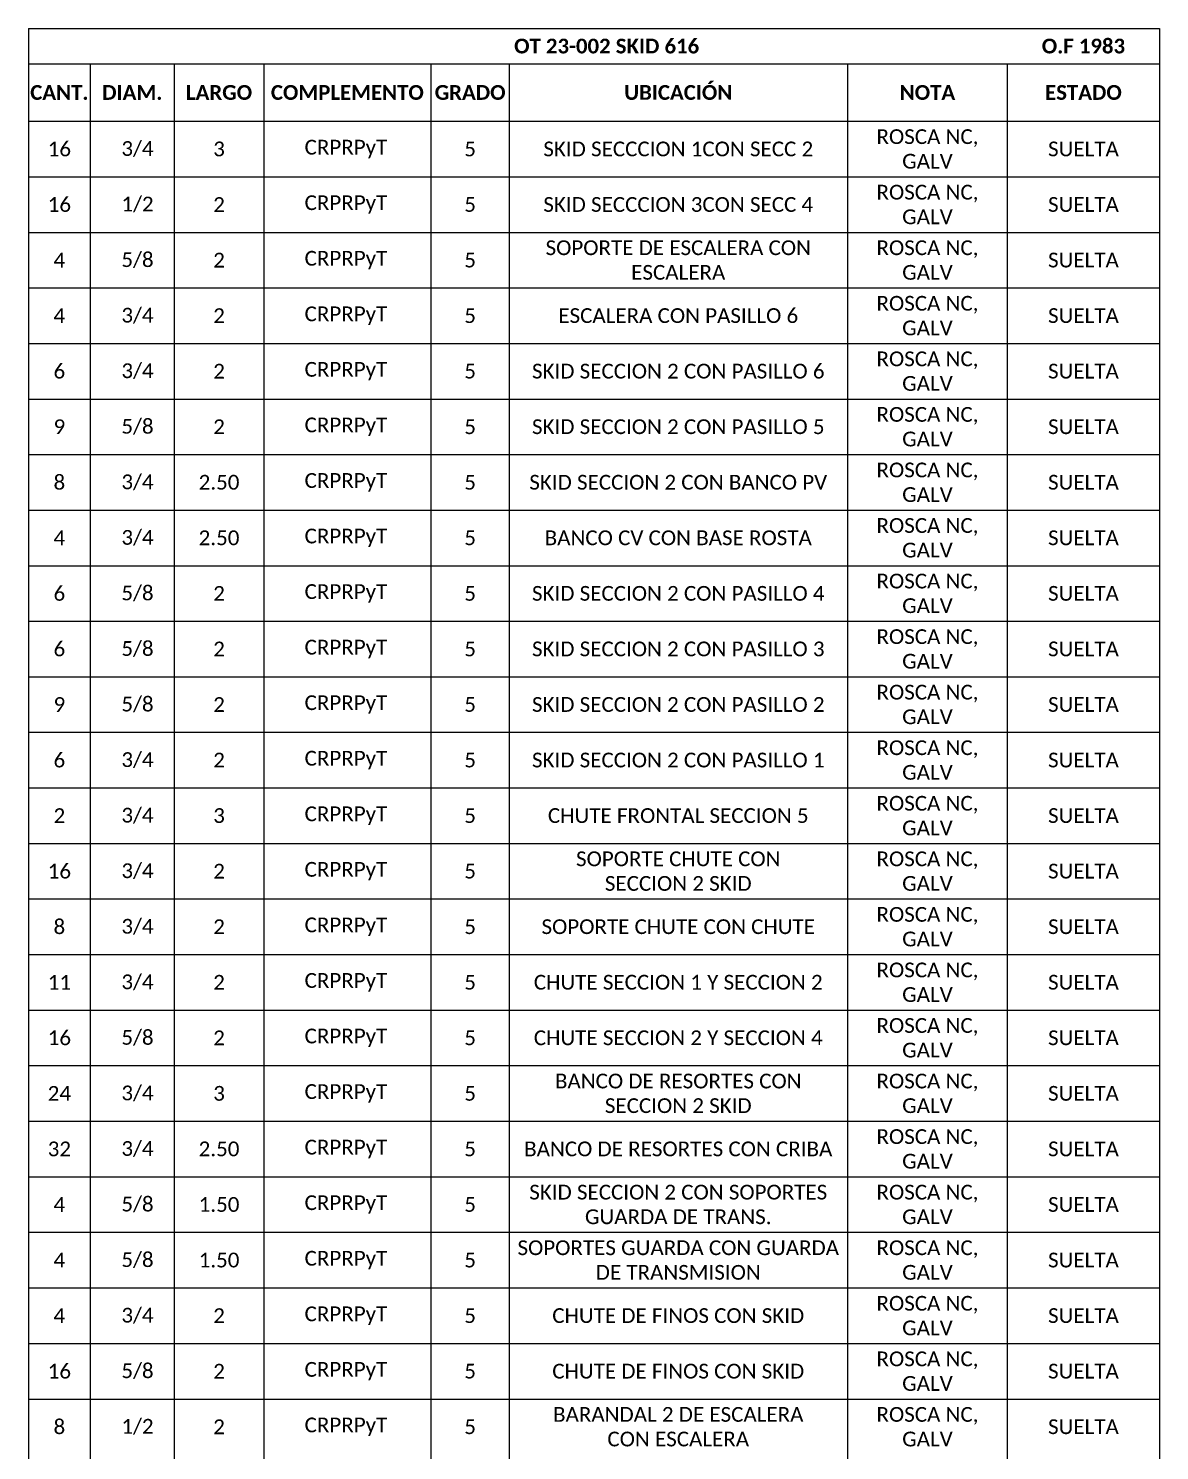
# Model space of a CAD drawing. Header units: millimetres. Extents: x 0 to 55611, y 0 to 32827.
# Drawn here: x 19759 to 26463, y 9381 to 17810 of the extents above; entities that cross this region are included whole.
import ezdxf

# ---------------------------------------------------------------- set-up
doc = ezdxf.new("R2010")
doc.units = ezdxf.units.MM
doc.header["$LTSCALE"] = 10
doc.styles.get("Standard").update_dxf_attribs({"font": 'romans.shx'})

msp = doc.modelspace()

# ---------------------------------------------------------------- linework, layer by layer
at = {"color": 152, "lineweight": 15, "true_color": 0x0070c0}
for p, q in [((19759, 17810), (26463.2, 17810)), ((19759, 17810), (19759, 5065.2)), ((26463.2, 17810), (26463.2, 5065.2)), ((19759, 17600.3), (26463.2, 17600.3)), ((20125.6, 17600.3), (20125.6, 5065.2)), ((20623.4, 17600.3), (20623.4, 5065.2)), ((21154, 17600.3), (21154, 5065.2)), ((22144.3, 17600.3), (22144.3, 5065.2)), ((22609.3, 17600.3), (22609.3, 5065.2)), ((24614.4, 17600.3), (24614.4, 5065.2)), ((25560.7, 17600.3), (25560.7, 5065.2)), ((19759, 17260), (26463.2, 17260)), ((19759, 16930.7), (26463.2, 16930.7)), ((19759, 16601.4), (26463.2, 16601.4)), ((19759, 16272.2), (26463.2, 16272.2)), ((19759, 15942.9), (26463.2, 15942.9)), ((19759, 15613.6), (26463.2, 15613.6)), ((19759, 15284.4), (26463.2, 15284.4)), ((19759, 14955.1), (26463.2, 14955.1)), ((19759, 14625.8), (26463.2, 14625.8)), ((19759, 14296.6), (26463.2, 14296.6)), ((19759, 13967.3), (26463.2, 13967.3)), ((19759, 13638), (26463.2, 13638)), ((19759, 13308.8), (26463.2, 13308.8)), ((19759, 12979.5), (26463.2, 12979.5)), ((19759, 12650.2), (26463.2, 12650.2)), ((19759, 12321), (26463.2, 12321)), ((19759, 11991.7), (26463.2, 11991.7)), ((19759, 11662.4), (26463.2, 11662.4)), ((19759, 11333.2), (26463.2, 11333.2)), ((19759, 11003.9), (26463.2, 11003.9)), ((19759, 10674.5), (26463.2, 10674.5)), ((19759, 10345.1), (26463.2, 10345.1)), ((19759, 10015.8), (26463.2, 10015.8)), ((19759, 9686.6), (26463.2, 9686.6))]:
    msp.add_line(p, q, dxfattribs=at)

# ---------------------------------------------------------------- texts
at = {"char_height": 87.507, "attachment_point": 5}
for s, insert, width in [('{\\fCalibri|b1|i0|c0;OT 23-002 SKID 616', (23186.1, 17705.1), 6563.757), ('{\\fCalibri|b1|i0|c0;O.F 1983', (26012, 17705.1), 809.508), ('{\\fCalibri|b1|i0|c0|p34;CANT.}', (19942.3, 17430.1), 360.401), ('{\\fCalibri|b1|i0|c0;DIAM.', (20374.5, 17430.1), 404.788), ('{\\fCalibri|b1|i0|c0;LARGO', (20888.7, 17430.1), 437.603), ('{\\fCalibri|b1|i0|c0|p34;COMPLEMENTO }', (21649.2, 17430.1), 1087.674), ('{\\fCalibri|b1|i0|c0|p34;GRADO}', (22376.8, 17430.1), 511.15), ('{\\fCalibri|b1|i0|c0;UBICACIÓN', (23610.5, 17430.1), 2865.92), ('{\\fCalibri|b1|i0|c0;NOTA', (25087.6, 17430.1), 853.261), ('{\\fCalibri|b1|i0|c0;ESTADO', (26012, 17430.1), 809.508), ('{\\fCalibri|b0|i0|c0;ROSCA NC, GALV', (25087.6, 17095.3), 853.261), ('{\\fCalibri|b0|i0|c0;16', (19942.3, 17095.3), 273.528), ('{\\fCalibri|b0|i0|c0;  3/4 ', (20374.5, 17095.3), 404.788), ('{\\fCalibri|b0|i0|c0;3      ', (20888.7, 17095.3), 437.603), ('{\\fCalibri|b0|i0|c0;CRPRPyT', (21640.9, 17095.3), 798.569), ('{\\fCalibri|b0|i0|c0;5', (22376.8, 17095.3), 371.973), ('{\\fCalibri|b0|i0|c0;SKID SECCCION 1CON SECC 2', (23610.5, 17095.3), 2865.92), ('{\\fCalibri|b0|i0|c0;SUELTA', (26012, 17095.3), 809.508), ('{\\fCalibri|b0|i0|c0;ROSCA NC, GALV', (25087.6, 16766.1), 853.261), ('{\\fCalibri|b0|i0|c0;16', (19942.3, 16766.1), 273.528), ('{\\fCalibri|b0|i0|c0;  1/2 ', (20374.5, 16766.1), 404.788), ('{\\fCalibri|b0|i0|c0;2      ', (20888.7, 16766.1), 437.603), ('{\\fCalibri|b0|i0|c0;CRPRPyT', (21640.9, 16766.1), 798.569), ('{\\fCalibri|b0|i0|c0;5', (22376.8, 16766.1), 371.973), ('{\\fCalibri|b0|i0|c0;SKID SECCCION 3CON SECC 4', (23610.5, 16766.1), 2865.92), ('{\\fCalibri|b0|i0|c0;SUELTA', (26012, 16766.1), 809.508), ('{\\fCalibri|b0|i0|c0|p34;SOPORTE DE ESCALERA CON ESCALERA}', (23610.5, 16436.8), 1722.476), ('{\\fCalibri|b0|i0|c0;ROSCA NC, GALV', (25087.6, 16436.8), 853.261), ('{\\fCalibri|b0|i0|c0;4', (19942.3, 16436.8), 273.528), ('{\\fCalibri|b0|i0|c0;  5/8 ', (20374.5, 16436.8), 404.788), ('{\\fCalibri|b0|i0|c0;2      ', (20888.7, 16436.8), 437.603), ('{\\fCalibri|b0|i0|c0;CRPRPyT', (21640.9, 16436.8), 798.569), ('{\\fCalibri|b0|i0|c0;5', (22376.8, 16436.8), 371.973), ('{\\fCalibri|b0|i0|c0;SUELTA', (26012, 16436.8), 809.508), ('{\\fCalibri|b0|i0|c0;ROSCA NC, GALV', (25087.6, 16107.5), 853.261), ('{\\fCalibri|b0|i0|c0;4', (19942.3, 16107.5), 273.528), ('{\\fCalibri|b0|i0|c0;  3/4 ', (20374.5, 16107.5), 404.788), ('{\\fCalibri|b0|i0|c0;2      ', (20888.7, 16107.5), 437.603), ('{\\fCalibri|b0|i0|c0;CRPRPyT', (21640.9, 16107.5), 798.569), ('{\\fCalibri|b0|i0|c0;5', (22376.8, 16107.5), 371.973), ('{\\fCalibri|b0|i0|c0;ESCALERA CON PASILLO 6', (23610.5, 16107.5), 2865.92), ('{\\fCalibri|b0|i0|c0;SUELTA', (26012, 16107.5), 809.508), ('{\\fCalibri|b0|i0|c0;ROSCA NC, GALV', (25087.6, 15778.3), 853.261), ('{\\fCalibri|b0|i0|c0;6', (19942.3, 15778.3), 273.528), ('{\\fCalibri|b0|i0|c0|p34;  3/4}', (20374.5, 15778.3), 404.788), ('{\\fCalibri|b0|i0|c0;2      ', (20888.7, 15778.3), 437.603), ('{\\fCalibri|b0|i0|c0;CRPRPyT', (21640.9, 15778.3), 798.569), ('{\\fCalibri|b0|i0|c0;5', (22376.8, 15778.3), 371.973), ('{\\fCalibri|b0|i0|c0;SKID SECCION 2 CON PASILLO 6', (23610.5, 15778.3), 2865.92), ('{\\fCalibri|b0|i0|c0;SUELTA', (26012, 15778.3), 809.508), ('{\\fCalibri|b0|i0|c0;ROSCA NC, GALV', (25087.6, 15449), 853.261), ('{\\fCalibri|b0|i0|c0;9', (19942.3, 15449), 273.528), ('{\\fCalibri|b0|i0|c0|p34;  5/8}', (20374.5, 15449), 404.788), ('{\\fCalibri|b0|i0|c0;2      ', (20888.7, 15449), 437.603), ('{\\fCalibri|b0|i0|c0;CRPRPyT', (21640.9, 15449), 798.569), ('{\\fCalibri|b0|i0|c0;5', (22376.8, 15449), 371.973), ('{\\fCalibri|b0|i0|c0;SKID SECCION 2 CON PASILLO 5', (23610.5, 15449), 2865.92), ('{\\fCalibri|b0|i0|c0;SUELTA', (26012, 15449), 809.508), ('{\\fCalibri|b0|i0|c0;  3/4 ', (20374.5, 15119.7), 404.788), ('{\\fCalibri|b0|i0|c0;CRPRPyT', (21640.9, 15119.7), 798.569), ('{\\fCalibri|b0|i0|c0;ROSCA NC, GALV', (25087.6, 15119.7), 853.261), ('{\\fCalibri|b0|i0|c0;8', (19942.3, 15119.7), 273.528), ('{\\fCalibri|b0|i0|c0;2.50', (20888.7, 15119.7), 437.603), ('{\\fCalibri|b0|i0|c0;5', (22376.8, 15119.7), 371.973), ('{\\fCalibri|b0|i0|c0;SKID SECCION 2 CON BANCO PV', (23610.5, 15119.7), 2865.92), ('{\\fCalibri|b0|i0|c0;SUELTA', (26012, 15119.7), 809.508), ('{\\fCalibri|b0|i0|c0;  3/4 ', (20374.5, 14790.5), 404.788), ('{\\fCalibri|b0|i0|c0;2.50', (20888.7, 14790.5), 437.603), ('{\\fCalibri|b0|i0|c0;CRPRPyT', (21640.9, 14790.5), 798.569), ('{\\fCalibri|b0|i0|c0;BANCO CV CON BASE ROSTA', (23610.5, 14790.5), 2865.92), ('{\\fCalibri|b0|i0|c0;ROSCA NC, GALV', (25087.6, 14790.5), 853.261), ('{\\fCalibri|b0|i0|c0;SUELTA', (26012, 14790.5), 809.508), ('{\\fCalibri|b0|i0|c0;4', (19942.3, 14790.5), 273.528), ('{\\fCalibri|b0|i0|c0;5', (22376.8, 14790.5), 371.973), ('{\\fCalibri|b0|i0|c0;6', (19942.3, 14461.2), 273.528), ('{\\fCalibri|b0|i0|c0|p34;  5/8 }', (20374.5, 14461.2), 404.788), ('{\\fCalibri|b0|i0|c0;2      ', (20888.7, 14461.2), 437.603), ('{\\fCalibri|b0|i0|c0;CRPRPyT', (21640.9, 14461.2), 798.569), ('{\\fCalibri|b0|i0|c0;5', (22376.8, 14461.2), 371.973), ('{\\fCalibri|b0|i0|c0;SKID SECCION 2 CON PASILLO 4', (23610.5, 14461.2), 2865.92), ('{\\fCalibri|b0|i0|c0;ROSCA NC, GALV', (25087.6, 14461.2), 853.261), ('{\\fCalibri|b0|i0|c0;SUELTA', (26012, 14461.2), 809.508), ('{\\fCalibri|b0|i0|c0;ROSCA NC, GALV', (25087.6, 14131.9), 853.261), ('{\\fCalibri|b0|i0|c0;6', (19942.3, 14131.9), 273.528), ('{\\fCalibri|b0|i0|c0|p34;  5/8 }', (20374.5, 14131.9), 404.788), ('{\\fCalibri|b0|i0|c0;2      ', (20888.7, 14131.9), 437.603), ('{\\fCalibri|b0|i0|c0;CRPRPyT', (21640.9, 14131.9), 798.569), ('{\\fCalibri|b0|i0|c0;5', (22376.8, 14131.9), 371.973), ('{\\fCalibri|b0|i0|c0;SKID SECCION 2 CON PASILLO 3', (23610.5, 14131.9), 2865.92), ('{\\fCalibri|b0|i0|c0;SUELTA', (26012, 14131.9), 809.508), ('{\\fCalibri|b0|i0|c0;ROSCA NC, GALV', (25087.6, 13802.7), 853.261), ('{\\fCalibri|b0|i0|c0;9', (19942.3, 13802.7), 273.528), ('{\\fCalibri|b0|i0|c0|p34;  5/8}', (20374.5, 13802.7), 404.788), ('{\\fCalibri|b0|i0|c0;2      ', (20888.7, 13802.7), 437.603), ('{\\fCalibri|b0|i0|c0;CRPRPyT', (21640.9, 13802.7), 798.569), ('{\\fCalibri|b0|i0|c0;5', (22376.8, 13802.7), 371.973), ('{\\fCalibri|b0|i0|c0;SKID SECCION 2 CON PASILLO 2', (23610.5, 13802.7), 2865.92), ('{\\fCalibri|b0|i0|c0;SUELTA', (26012, 13802.7), 809.508), ('{\\fCalibri|b0|i0|c0;ROSCA NC, GALV', (25087.6, 13473.4), 853.261), ('{\\fCalibri|b0|i0|c0;6', (19942.3, 13473.4), 273.528), ('{\\fCalibri|b0|i0|c0|p34;  3/4 }', (20374.5, 13473.4), 404.788), ('{\\fCalibri|b0|i0|c0;2      ', (20888.7, 13473.4), 437.603), ('{\\fCalibri|b0|i0|c0;CRPRPyT', (21640.9, 13473.4), 798.569), ('{\\fCalibri|b0|i0|c0;5', (22376.8, 13473.4), 371.973), ('{\\fCalibri|b0|i0|c0;SKID SECCION 2 CON PASILLO 1', (23610.5, 13473.4), 2865.92), ('{\\fCalibri|b0|i0|c0;SUELTA', (26012, 13473.4), 809.508), ('{\\fCalibri|b0|i0|c0;ROSCA NC, GALV', (25087.6, 13144.1), 853.261), ('{\\fCalibri|b0|i0|c0;2', (19942.3, 13144.1), 273.528), ('{\\fCalibri|b0|i0|c0;  3/4 ', (20374.5, 13144.1), 404.788), ('{\\fCalibri|b0|i0|c0;3      ', (20888.7, 13144.1), 437.603), ('{\\fCalibri|b0|i0|c0;CRPRPyT', (21640.9, 13144.1), 798.569), ('{\\fCalibri|b0|i0|c0;5', (22376.8, 13144.1), 371.973), ('{\\fCalibri|b0|i0|c0;CHUTE FRONTAL SECCION 5', (23610.5, 13144.1), 2865.92), ('{\\fCalibri|b0|i0|c0;SUELTA', (26012, 13144.1), 809.508), ('{\\fCalibri|b0|i0|c0|p34;SOPORTE CHUTE CON SECCION 2 SKID}', (23610.5, 12814.9), 1640), ('{\\fCalibri|b0|i0|c0;ROSCA NC, GALV', (25087.6, 12814.9), 853.261), ('{\\fCalibri|b0|i0|c0;16', (19942.3, 12814.9), 273.528), ('{\\fCalibri|b0|i0|c0;  3/4 ', (20374.5, 12814.9), 404.788), ('{\\fCalibri|b0|i0|c0;2      ', (20888.7, 12814.9), 437.603), ('{\\fCalibri|b0|i0|c0;CRPRPyT', (21640.9, 12814.9), 798.569), ('{\\fCalibri|b0|i0|c0;5', (22376.8, 12814.9), 371.973), ('{\\fCalibri|b0|i0|c0;SUELTA', (26012, 12814.9), 809.508), ('{\\fCalibri|b0|i0|c0;ROSCA NC, GALV', (25087.6, 12485.6), 853.261), ('{\\fCalibri|b0|i0|c0;8', (19942.3, 12485.6), 273.528), ('{\\fCalibri|b0|i0|c0;  3/4 ', (20374.5, 12485.6), 404.788), ('{\\fCalibri|b0|i0|c0;2      ', (20888.7, 12485.6), 437.603), ('{\\fCalibri|b0|i0|c0;CRPRPyT', (21640.9, 12485.6), 798.569), ('{\\fCalibri|b0|i0|c0;5', (22376.8, 12485.6), 371.973), ('{\\fCalibri|b0|i0|c0;SOPORTE CHUTE CON CHUTE', (23610.5, 12485.6), 2865.92), ('{\\fCalibri|b0|i0|c0;SUELTA', (26012, 12485.6), 809.508), ('{\\fCalibri|b0|i0|c0;ROSCA NC, GALV', (25087.6, 12156.3), 853.261), ('{\\fCalibri|b0|i0|c0;11', (19942.3, 12156.3), 273.528), ('{\\fCalibri|b0|i0|c0;  3/4 ', (20374.5, 12156.3), 404.788), ('{\\fCalibri|b0|i0|c0;2      ', (20888.7, 12156.3), 437.603), ('{\\fCalibri|b0|i0|c0;CRPRPyT', (21640.9, 12156.3), 798.569), ('{\\fCalibri|b0|i0|c0;5', (22376.8, 12156.3), 371.973), ('{\\fCalibri|b0|i0|c0;CHUTE SECCION 1 Y SECCION 2', (23610.5, 12156.3), 2865.92), ('{\\fCalibri|b0|i0|c0;SUELTA', (26012, 12156.3), 809.508), ('{\\fCalibri|b0|i0|c0;ROSCA NC, GALV', (25087.6, 11827.1), 853.261), ('{\\fCalibri|b0|i0|c0;16', (19942.3, 11827.1), 273.528), ('{\\fCalibri|b0|i0|c0;  5/8 ', (20374.5, 11827.1), 404.788), ('{\\fCalibri|b0|i0|c0;2      ', (20888.7, 11827.1), 437.603), ('{\\fCalibri|b0|i0|c0;CRPRPyT', (21640.9, 11827.1), 798.569), ('{\\fCalibri|b0|i0|c0;5', (22376.8, 11827.1), 371.973), ('{\\fCalibri|b0|i0|c0;CHUTE SECCION 2 Y SECCION 4', (23610.5, 11827.1), 2865.92), ('{\\fCalibri|b0|i0|c0;SUELTA', (26012, 11827.1), 809.508), ('{\\fCalibri|b0|i0|c0;  3/4 ', (20374.5, 11497.8), 404.788), ('{\\fCalibri|b0|i0|c0;CRPRPyT', (21640.9, 11497.8), 798.569), ('{\\fCalibri|b0|i0|c0|p34;BANCO DE RESORTES CON SECCION 2 SKID}', (23610.5, 11497.8), 1610.335), ('{\\fCalibri|b0|i0|c0;ROSCA NC, GALV', (25087.6, 11497.8), 853.261), ('{\\fCalibri|b0|i0|c0;24', (19942.3, 11497.8), 273.528), ('{\\fCalibri|b0|i0|c0;3      ', (20888.7, 11497.8), 437.603), ('{\\fCalibri|b0|i0|c0;5', (22376.8, 11497.8), 371.973), ('{\\fCalibri|b0|i0|c0;SUELTA', (26012, 11497.8), 809.508), ('{\\fCalibri|b0|i0|c0;32', (19942.3, 11168.5), 273.528), ('{\\fCalibri|b0|i0|c0;  3/4 ', (20374.5, 11168.5), 404.788), ('{\\fCalibri|b0|i0|c0;2.50', (20888.7, 11168.5), 437.603), ('{\\fCalibri|b0|i0|c0;CRPRPyT', (21640.9, 11168.5), 798.569), ('{\\fCalibri|b0|i0|c0;5', (22376.8, 11168.5), 371.973), ('{\\fCalibri|b0|i0|c0;BANCO DE RESORTES CON CRIBA', (23610.5, 11168.5), 2865.92), ('{\\fCalibri|b0|i0|c0;ROSCA NC, GALV', (25087.6, 11168.5), 853.261), ('{\\fCalibri|b0|i0|c0;SUELTA', (26012, 11168.5), 809.508), ('{\\fCalibri|b0|i0|c0;4', (19942.3, 10839.2), 273.528), ('{\\fCalibri|b0|i0|c0;  5/8 ', (20374.5, 10839.2), 404.788), ('{\\fCalibri|b0|i0|c0;1.50', (20888.7, 10839.2), 437.603), ('{\\fCalibri|b0|i0|c0;CRPRPyT', (21640.9, 10839.2), 798.569), ('{\\fCalibri|b0|i0|c0;5', (22376.8, 10839.2), 371.973), ('{\\fCalibri|b0|i0|c0|p34;SKID SECCION 2 CON SOPORTES GUARDA DE TRANS.}', (23610.5, 10839.2), 2064.483), ('{\\fCalibri|b0|i0|c0;ROSCA NC, GALV', (25087.6, 10839.2), 853.261), ('{\\fCalibri|b0|i0|c0;SUELTA', (26012, 10839.2), 809.508), ('{\\fCalibri|b0|i0|c0|p34;SOPORTES GUARDA CON GUARDA DE TRANSMISION}', (23610.5, 10509.8), 2011.054), ('{\\fCalibri|b0|i0|c0;ROSCA NC, GALV', (25087.6, 10509.8), 853.261), ('{\\fCalibri|b0|i0|c0;4', (19942.3, 10509.8), 273.528), ('{\\fCalibri|b0|i0|c0;  5/8 ', (20374.5, 10509.8), 404.788), ('{\\fCalibri|b0|i0|c0;1.50', (20888.7, 10509.8), 437.603), ('{\\fCalibri|b0|i0|c0;CRPRPyT', (21640.9, 10509.8), 798.569), ('{\\fCalibri|b0|i0|c0;5', (22376.8, 10509.8), 371.973), ('{\\fCalibri|b0|i0|c0;SUELTA', (26012, 10509.8), 809.508), ('{\\fCalibri|b0|i0|c0;ROSCA NC, GALV', (25087.6, 10180.5), 853.261), ('{\\fCalibri|b0|i0|c0;4', (19942.3, 10180.5), 273.528), ('{\\fCalibri|b0|i0|c0;  3/4 ', (20374.5, 10180.5), 404.788), ('{\\fCalibri|b0|i0|c0;2      ', (20888.7, 10180.5), 437.603), ('{\\fCalibri|b0|i0|c0;CRPRPyT', (21640.9, 10180.5), 798.569), ('{\\fCalibri|b0|i0|c0;5', (22376.8, 10180.5), 371.973), ('{\\fCalibri|b0|i0|c0;CHUTE DE FINOS CON SKID', (23610.5, 10180.5), 2865.92), ('{\\fCalibri|b0|i0|c0;SUELTA', (26012, 10180.5), 809.508), ('{\\fCalibri|b0|i0|c0;ROSCA NC, GALV', (25087.6, 9851.2), 853.261), ('{\\fCalibri|b0|i0|c0;16', (19942.3, 9851.2), 273.528), ('{\\fCalibri|b0|i0|c0;  5/8 ', (20374.5, 9851.2), 404.788), ('{\\fCalibri|b0|i0|c0;2      ', (20888.7, 9851.2), 437.603), ('{\\fCalibri|b0|i0|c0;CRPRPyT', (21640.9, 9851.2), 798.569), ('{\\fCalibri|b0|i0|c0;5', (22376.8, 9851.2), 371.973), ('{\\fCalibri|b0|i0|c0;CHUTE DE FINOS CON SKID', (23610.5, 9851.2), 2865.92), ('{\\fCalibri|b0|i0|c0;SUELTA', (26012, 9851.2), 809.508), ('{\\fCalibri|b0|i0|c0|p34;BARANDAL 2 DE ESCALERA CON ESCALERA}', (23610.5, 9521.9), 1703.836), ('{\\fCalibri|b0|i0|c0;ROSCA NC, GALV', (25087.6, 9521.9), 853.261), ('{\\fCalibri|b0|i0|c0;8', (19942.3, 9521.9), 273.528), ('{\\fCalibri|b0|i0|c0;  1/2 ', (20374.5, 9521.9), 404.788), ('{\\fCalibri|b0|i0|c0;2      ', (20888.7, 9521.9), 437.603), ('{\\fCalibri|b0|i0|c0;CRPRPyT', (21640.9, 9521.9), 798.569), ('{\\fCalibri|b0|i0|c0;5', (22376.8, 9521.9), 371.973), ('{\\fCalibri|b0|i0|c0;SUELTA', (26012, 9521.9), 809.508)]:
    msp.add_mtext(s, dxfattribs=dict(at, insert=insert, width=width))

doc.saveas('drawing.dxf')
